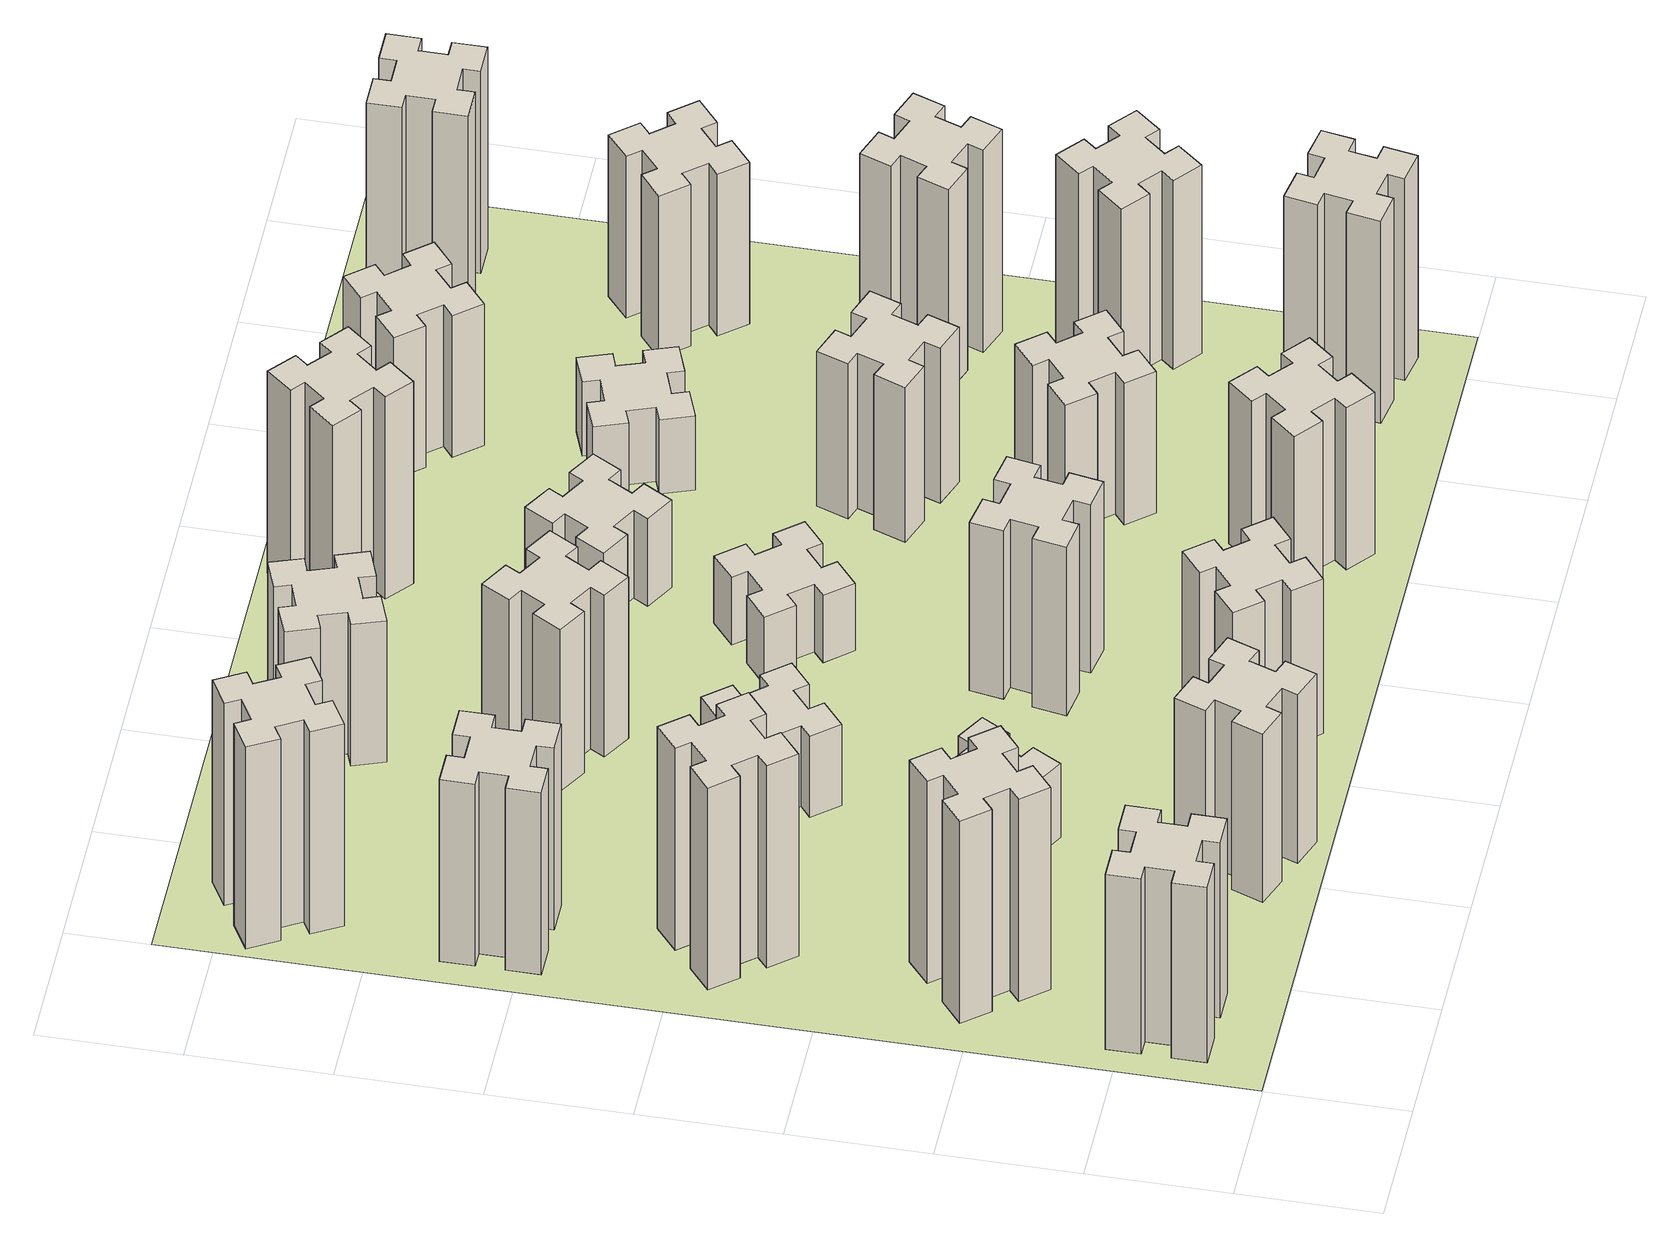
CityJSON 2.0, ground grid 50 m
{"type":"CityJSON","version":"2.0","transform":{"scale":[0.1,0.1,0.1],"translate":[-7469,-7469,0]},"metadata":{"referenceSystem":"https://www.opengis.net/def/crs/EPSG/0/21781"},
"CityObjects":{
"building1":{"type":"Building","attributes":{"class":"1000","function":"1000","usage":"1000","yearOfConstruction":2016,"roofType":"1000","measuredHeight":78,"storeysAboveGround":30,"storeysBelowGround":0},"geometry":[{"type":"Solid","lod":"1","boundaries":[[[[0,1,2,3,4,5,6,7,8,9,10,11,12,13,14,15,16,17,18,19]],[[17,16,20,21]],[[16,15,22,20]],[[15,14,23,22]],[[14,13,24,23]],[[13,12,25,24]],[[12,11,26,25]],[[11,10,27,26]],[[10,9,28,27]],[[9,8,29,28]],[[8,7,30,29]],[[7,6,31,30]],[[6,5,32,31]],[[5,4,33,32]],[[4,3,34,33]],[[3,2,35,34]],[[2,1,36,35]],[[1,0,37,36]],[[0,19,38,37]],[[19,18,39,38]],[[18,17,21,39]],[[24,25,26,27,28,29,30,31,32,33,34,35,36,37,38,39,21,20,22,23]]]]}]},
"building2":{"type":"Building","attributes":{"class":"1000","function":"1000","usage":"1000","yearOfConstruction":2016,"roofType":"1000","measuredHeight":90,"storeysAboveGround":30,"storeysBelowGround":0},"geometry":[{"type":"Solid","lod":"1","boundaries":[[[[40,41,42,43,44,45,46,47,48,49,50,51,52,53,54,55,56,57,58,59]],[[57,56,60,61]],[[56,55,62,60]],[[55,54,63,62]],[[54,53,64,63]],[[53,52,65,64]],[[52,51,66,65]],[[51,50,67,66]],[[50,49,68,67]],[[49,48,69,68]],[[48,47,70,69]],[[47,46,71,70]],[[46,45,72,71]],[[45,44,73,72]],[[44,43,74,73]],[[43,42,75,74]],[[42,41,76,75]],[[41,40,77,76]],[[40,59,78,77]],[[59,58,79,78]],[[58,57,61,79]],[[64,65,66,67,68,69,70,71,72,73,74,75,76,77,78,79,61,60,62,63]]]]}]},
"building3":{"type":"Building","attributes":{"class":"1000","function":"1000","usage":"1000","yearOfConstruction":2016,"roofType":"1000","measuredHeight":90,"storeysAboveGround":30,"storeysBelowGround":0},"geometry":[{"type":"Solid","lod":"1","boundaries":[[[[80,81,82,83,84,85,86,87,88,89,90,91,92,93,94,95,96,97,98,99]],[[97,96,100,101]],[[96,95,102,100]],[[95,94,103,102]],[[94,93,104,103]],[[93,92,105,104]],[[92,91,106,105]],[[91,90,107,106]],[[90,89,108,107]],[[89,88,109,108]],[[88,87,110,109]],[[87,86,111,110]],[[86,85,112,111]],[[85,84,113,112]],[[84,83,114,113]],[[83,82,115,114]],[[82,81,116,115]],[[81,80,117,116]],[[80,99,118,117]],[[99,98,119,118]],[[98,97,101,119]],[[104,105,106,107,108,109,110,111,112,113,114,115,116,117,118,119,101,100,102,103]]]]}]},
"building4":{"type":"Building","attributes":{"class":"1000","function":"1000","usage":"1000","yearOfConstruction":2016,"roofType":"1000","measuredHeight":81,"storeysAboveGround":30,"storeysBelowGround":0},"geometry":[{"type":"Solid","lod":"1","boundaries":[[[[120,121,122,123,124,125,126,127,128,129,130,131,132,133,134,135,136,137,138,139]],[[137,136,140,141]],[[136,135,142,140]],[[135,134,143,142]],[[134,133,144,143]],[[133,132,145,144]],[[132,131,146,145]],[[131,130,147,146]],[[130,129,148,147]],[[129,128,149,148]],[[128,127,150,149]],[[127,126,151,150]],[[126,125,152,151]],[[125,124,153,152]],[[124,123,154,153]],[[123,122,155,154]],[[122,121,156,155]],[[121,120,157,156]],[[120,139,158,157]],[[139,138,159,158]],[[138,137,141,159]],[[144,145,146,147,148,149,150,151,152,153,154,155,156,157,158,159,141,140,142,143]]]]}]},
"building5":{"type":"Building","attributes":{"class":"1000","function":"1000","usage":"1000","yearOfConstruction":2016,"roofType":"1000","measuredHeight":75,"storeysAboveGround":30,"storeysBelowGround":0},"geometry":[{"type":"Solid","lod":"1","boundaries":[[[[160,161,162,163,164,165,166,167,168,169,170,171,172,173,174,175,176,177,178,179]],[[177,176,180,181]],[[176,175,182,180]],[[175,174,183,182]],[[174,173,184,183]],[[173,172,185,184]],[[172,171,186,185]],[[171,170,187,186]],[[170,169,188,187]],[[169,168,189,188]],[[168,167,190,189]],[[167,166,191,190]],[[166,165,192,191]],[[165,164,193,192]],[[164,163,194,193]],[[163,162,195,194]],[[162,161,196,195]],[[161,160,197,196]],[[160,179,198,197]],[[179,178,199,198]],[[178,177,181,199]],[[184,185,186,187,188,189,190,191,192,193,194,195,196,197,198,199,181,180,182,183]]]]}]},
"building6":{"type":"Building","attributes":{"class":"1000","function":"1000","usage":"1000","yearOfConstruction":2016,"roofType":"1000","measuredHeight":90,"storeysAboveGround":30,"storeysBelowGround":0},"geometry":[{"type":"Solid","lod":"1","boundaries":[[[[200,201,202,203,204,205,206,207,208,209,210,211,212,213,214,215,216,217,218,219]],[[217,216,220,221]],[[216,215,222,220]],[[215,214,223,222]],[[214,213,224,223]],[[213,212,225,224]],[[212,211,226,225]],[[211,210,227,226]],[[210,209,228,227]],[[209,208,229,228]],[[208,207,230,229]],[[207,206,231,230]],[[206,205,232,231]],[[205,204,233,232]],[[204,203,234,233]],[[203,202,235,234]],[[202,201,236,235]],[[201,200,237,236]],[[200,219,238,237]],[[219,218,239,238]],[[218,217,221,239]],[[224,225,226,227,228,229,230,231,232,233,234,235,236,237,238,239,221,220,222,223]]]]}]},
"building7":{"type":"Building","attributes":{"class":"1000","function":"1000","usage":"1000","yearOfConstruction":2016,"roofType":"1000","measuredHeight":33,"storeysAboveGround":30,"storeysBelowGround":0},"geometry":[{"type":"Solid","lod":"1","boundaries":[[[[240,241,242,243,244,245,246,247,248,249,250,251,252,253,254,255,256,257,258,259]],[[257,256,260,261]],[[256,255,262,260]],[[255,254,263,262]],[[254,253,264,263]],[[253,252,265,264]],[[252,251,266,265]],[[251,250,267,266]],[[250,249,268,267]],[[249,248,269,268]],[[248,247,270,269]],[[247,246,271,270]],[[246,245,272,271]],[[245,244,273,272]],[[244,243,274,273]],[[243,242,275,274]],[[242,241,276,275]],[[241,240,277,276]],[[240,259,278,277]],[[259,258,279,278]],[[258,257,261,279]],[[264,265,266,267,268,269,270,271,272,273,274,275,276,277,278,279,261,260,262,263]]]]}]},
"building8":{"type":"Building","attributes":{"class":"1000","function":"1000","usage":"1000","yearOfConstruction":2016,"roofType":"1000","measuredHeight":36,"storeysAboveGround":30,"storeysBelowGround":0},"geometry":[{"type":"Solid","lod":"1","boundaries":[[[[280,281,282,283,284,285,286,287,288,289,290,291,292,293,294,295,296,297,298,299]],[[297,296,300,301]],[[296,295,302,300]],[[295,294,303,302]],[[294,293,304,303]],[[293,292,305,304]],[[292,291,306,305]],[[291,290,307,306]],[[290,289,308,307]],[[289,288,309,308]],[[288,287,310,309]],[[287,286,311,310]],[[286,285,312,311]],[[285,284,313,312]],[[284,283,314,313]],[[283,282,315,314]],[[282,281,316,315]],[[281,280,317,316]],[[280,299,318,317]],[[299,298,319,318]],[[298,297,301,319]],[[304,305,306,307,308,309,310,311,312,313,314,315,316,317,318,319,301,300,302,303]]]]}]},
"building9":{"type":"Building","attributes":{"class":"1000","function":"1000","usage":"1000","yearOfConstruction":2016,"roofType":"1000","measuredHeight":69,"storeysAboveGround":30,"storeysBelowGround":0},"geometry":[{"type":"Solid","lod":"1","boundaries":[[[[320,321,322,323,324,325,326,327,328,329,330,331,332,333,334,335,336,337,338,339]],[[337,336,340,341]],[[336,335,342,340]],[[335,334,343,342]],[[334,333,344,343]],[[333,332,345,344]],[[332,331,346,345]],[[331,330,347,346]],[[330,329,348,347]],[[329,328,349,348]],[[328,327,350,349]],[[327,326,351,350]],[[326,325,352,351]],[[325,324,353,352]],[[324,323,354,353]],[[323,322,355,354]],[[322,321,356,355]],[[321,320,357,356]],[[320,339,358,357]],[[339,338,359,358]],[[338,337,341,359]],[[344,345,346,347,348,349,350,351,352,353,354,355,356,357,358,359,341,340,342,343]]]]}]},
"building10":{"type":"Building","attributes":{"class":"1000","function":"1000","usage":"1000","yearOfConstruction":2016,"roofType":"1000","measuredHeight":72,"storeysAboveGround":30,"storeysBelowGround":0},"geometry":[{"type":"Solid","lod":"1","boundaries":[[[[360,361,362,363,364,365,366,367,368,369,370,371,372,373,374,375,376,377,378,379]],[[377,376,380,381]],[[376,375,382,380]],[[375,374,383,382]],[[374,373,384,383]],[[373,372,385,384]],[[372,371,386,385]],[[371,370,387,386]],[[370,369,388,387]],[[369,368,389,388]],[[368,367,390,389]],[[367,366,391,390]],[[366,365,392,391]],[[365,364,393,392]],[[364,363,394,393]],[[363,362,395,394]],[[362,361,396,395]],[[361,360,397,396]],[[360,379,398,397]],[[379,378,399,398]],[[378,377,381,399]],[[384,385,386,387,388,389,390,391,392,393,394,395,396,397,398,399,381,380,382,383]]]]}]},
"building11":{"type":"Building","attributes":{"class":"1000","function":"1000","usage":"1000","yearOfConstruction":2016,"roofType":"1000","measuredHeight":63,"storeysAboveGround":30,"storeysBelowGround":0},"geometry":[{"type":"Solid","lod":"1","boundaries":[[[[400,401,402,403,404,405,406,407,408,409,410,411,412,413,414,415,416,417,418,419]],[[417,416,420,421]],[[416,415,422,420]],[[415,414,423,422]],[[414,413,424,423]],[[413,412,425,424]],[[412,411,426,425]],[[411,410,427,426]],[[410,409,428,427]],[[409,408,429,428]],[[408,407,430,429]],[[407,406,431,430]],[[406,405,432,431]],[[405,404,433,432]],[[404,403,434,433]],[[403,402,435,434]],[[402,401,436,435]],[[401,400,437,436]],[[400,419,438,437]],[[419,418,439,438]],[[418,417,421,439]],[[424,425,426,427,428,429,430,431,432,433,434,435,436,437,438,439,421,420,422,423]]]]}]},
"building12":{"type":"Building","attributes":{"class":"1000","function":"1000","usage":"1000","yearOfConstruction":2016,"roofType":"1000","measuredHeight":75,"storeysAboveGround":30,"storeysBelowGround":0},"geometry":[{"type":"Solid","lod":"1","boundaries":[[[[440,441,442,443,444,445,446,447,448,449,450,451,452,453,454,455,456,457,458,459]],[[457,456,460,461]],[[456,455,462,460]],[[455,454,463,462]],[[454,453,464,463]],[[453,452,465,464]],[[452,451,466,465]],[[451,450,467,466]],[[450,449,468,467]],[[449,448,469,468]],[[448,447,470,469]],[[447,446,471,470]],[[446,445,472,471]],[[445,444,473,472]],[[444,443,474,473]],[[443,442,475,474]],[[442,441,476,475]],[[441,440,477,476]],[[440,459,478,477]],[[459,458,479,478]],[[458,457,461,479]],[[464,465,466,467,468,469,470,471,472,473,474,475,476,477,478,479,461,460,462,463]]]]}]},
"building13":{"type":"Building","attributes":{"class":"1000","function":"1000","usage":"1000","yearOfConstruction":2016,"roofType":"1000","measuredHeight":30,"storeysAboveGround":30,"storeysBelowGround":0},"geometry":[{"type":"Solid","lod":"1","boundaries":[[[[480,481,482,483,484,485,486,487,488,489,490,491,492,493,494,495,496,497,498,499]],[[497,496,500,501]],[[496,495,502,500]],[[495,494,503,502]],[[494,493,504,503]],[[493,492,505,504]],[[492,491,506,505]],[[491,490,507,506]],[[490,489,508,507]],[[489,488,509,508]],[[488,487,510,509]],[[487,486,511,510]],[[486,485,512,511]],[[485,484,513,512]],[[484,483,514,513]],[[483,482,515,514]],[[482,481,516,515]],[[481,480,517,516]],[[480,499,518,517]],[[499,498,519,518]],[[498,497,501,519]],[[504,505,506,507,508,509,510,511,512,513,514,515,516,517,518,519,501,500,502,503]]]]}]},
"building14":{"type":"Building","attributes":{"class":"1000","function":"1000","usage":"1000","yearOfConstruction":2016,"roofType":"1000","measuredHeight":72,"storeysAboveGround":30,"storeysBelowGround":0},"geometry":[{"type":"Solid","lod":"1","boundaries":[[[[520,521,522,523,524,525,526,527,528,529,530,531,532,533,534,535,536,537,538,539]],[[537,536,540,541]],[[536,535,542,540]],[[535,534,543,542]],[[534,533,544,543]],[[533,532,545,544]],[[532,531,546,545]],[[531,530,547,546]],[[530,529,548,547]],[[529,528,549,548]],[[528,527,550,549]],[[527,526,551,550]],[[526,525,552,551]],[[525,524,553,552]],[[524,523,554,553]],[[523,522,555,554]],[[522,521,556,555]],[[521,520,557,556]],[[520,539,558,557]],[[539,538,559,558]],[[538,537,541,559]],[[544,545,546,547,548,549,550,551,552,553,554,555,556,557,558,559,541,540,542,543]]]]}]},
"building15":{"type":"Building","attributes":{"class":"1000","function":"1000","usage":"1000","yearOfConstruction":2016,"roofType":"1000","measuredHeight":39,"storeysAboveGround":30,"storeysBelowGround":0},"geometry":[{"type":"Solid","lod":"1","boundaries":[[[[560,561,562,563,564,565,566,567,568,569,570,571,572,573,574,575,576,577,578,579]],[[577,576,580,581]],[[576,575,582,580]],[[575,574,583,582]],[[574,573,584,583]],[[573,572,585,584]],[[572,571,586,585]],[[571,570,587,586]],[[570,569,588,587]],[[569,568,589,588]],[[568,567,590,589]],[[567,566,591,590]],[[566,565,592,591]],[[565,564,593,592]],[[564,563,594,593]],[[563,562,595,594]],[[562,561,596,595]],[[561,560,597,596]],[[560,579,598,597]],[[579,578,599,598]],[[578,577,581,599]],[[584,585,586,587,588,589,590,591,592,593,594,595,596,597,598,599,581,580,582,583]]]]}]},
"building16":{"type":"Building","attributes":{"class":"1000","function":"1000","usage":"1000","yearOfConstruction":2016,"roofType":"1000","measuredHeight":90,"storeysAboveGround":30,"storeysBelowGround":0},"geometry":[{"type":"Solid","lod":"1","boundaries":[[[[600,601,602,603,604,605,606,607,608,609,610,611,612,613,614,615,616,617,618,619]],[[617,616,620,621]],[[616,615,622,620]],[[615,614,623,622]],[[614,613,624,623]],[[613,612,625,624]],[[612,611,626,625]],[[611,610,627,626]],[[610,609,628,627]],[[609,608,629,628]],[[608,607,630,629]],[[607,606,631,630]],[[606,605,632,631]],[[605,604,633,632]],[[604,603,634,633]],[[603,602,635,634]],[[602,601,636,635]],[[601,600,637,636]],[[600,619,638,637]],[[619,618,639,638]],[[618,617,621,639]],[[624,625,626,627,628,629,630,631,632,633,634,635,636,637,638,639,621,620,622,623]]]]}]},
"building17":{"type":"Building","attributes":{"class":"1000","function":"1000","usage":"1000","yearOfConstruction":2016,"roofType":"1000","measuredHeight":63,"storeysAboveGround":30,"storeysBelowGround":0},"geometry":[{"type":"Solid","lod":"1","boundaries":[[[[640,641,642,643,644,645,646,647,648,649,650,651,652,653,654,655,656,657,658,659]],[[657,656,660,661]],[[656,655,662,660]],[[655,654,663,662]],[[654,653,664,663]],[[653,652,665,664]],[[652,651,666,665]],[[651,650,667,666]],[[650,649,668,667]],[[649,648,669,668]],[[648,647,670,669]],[[647,646,671,670]],[[646,645,672,671]],[[645,644,673,672]],[[644,643,674,673]],[[643,642,675,674]],[[642,641,676,675]],[[641,640,677,676]],[[640,659,678,677]],[[659,658,679,678]],[[658,657,661,679]],[[664,665,666,667,668,669,670,671,672,673,674,675,676,677,678,679,661,660,662,663]]]]}]},
"building18":{"type":"Building","attributes":{"class":"1000","function":"1000","usage":"1000","yearOfConstruction":2016,"roofType":"1000","measuredHeight":69,"storeysAboveGround":30,"storeysBelowGround":0},"geometry":[{"type":"Solid","lod":"1","boundaries":[[[[680,681,682,683,684,685,686,687,688,689,690,691,692,693,694,695,696,697,698,699]],[[697,696,700,701]],[[696,695,702,700]],[[695,694,703,702]],[[694,693,704,703]],[[693,692,705,704]],[[692,691,706,705]],[[691,690,707,706]],[[690,689,708,707]],[[689,688,709,708]],[[688,687,710,709]],[[687,686,711,710]],[[686,685,712,711]],[[685,684,713,712]],[[684,683,714,713]],[[683,682,715,714]],[[682,681,716,715]],[[681,680,717,716]],[[680,699,718,717]],[[699,698,719,718]],[[698,697,701,719]],[[704,705,706,707,708,709,710,711,712,713,714,715,716,717,718,719,701,700,702,703]]]]}]},
"building19":{"type":"Building","attributes":{"class":"1000","function":"1000","usage":"1000","yearOfConstruction":2016,"roofType":"1000","measuredHeight":33,"storeysAboveGround":30,"storeysBelowGround":0},"geometry":[{"type":"Solid","lod":"1","boundaries":[[[[720,721,722,723,724,725,726,727,728,729,730,731,732,733,734,735,736,737,738,739]],[[737,736,740,741]],[[736,735,742,740]],[[735,734,743,742]],[[734,733,744,743]],[[733,732,745,744]],[[732,731,746,745]],[[731,730,747,746]],[[730,729,748,747]],[[729,728,749,748]],[[728,727,750,749]],[[727,726,751,750]],[[726,725,752,751]],[[725,724,753,752]],[[724,723,754,753]],[[723,722,755,754]],[[722,721,756,755]],[[721,720,757,756]],[[720,739,758,757]],[[739,738,759,758]],[[738,737,741,759]],[[744,745,746,747,748,749,750,751,752,753,754,755,756,757,758,759,741,740,742,743]]]]}]},
"building20":{"type":"Building","attributes":{"class":"1000","function":"1000","usage":"1000","yearOfConstruction":2016,"roofType":"1000","measuredHeight":90,"storeysAboveGround":30,"storeysBelowGround":0},"geometry":[{"type":"Solid","lod":"1","boundaries":[[[[760,761,762,763,764,765,766,767,768,769,770,771,772,773,774,775,776,777,778,779]],[[777,776,780,781]],[[776,775,782,780]],[[775,774,783,782]],[[774,773,784,783]],[[773,772,785,784]],[[772,771,786,785]],[[771,770,787,786]],[[770,769,788,787]],[[769,768,789,788]],[[768,767,790,789]],[[767,766,791,790]],[[766,765,792,791]],[[765,764,793,792]],[[764,763,794,793]],[[763,762,795,794]],[[762,761,796,795]],[[761,760,797,796]],[[760,779,798,797]],[[779,778,799,798]],[[778,777,781,799]],[[784,785,786,787,788,789,790,791,792,793,794,795,796,797,798,799,781,780,782,783]]]]}]},
"building21":{"type":"Building","attributes":{"class":"1000","function":"1000","usage":"1000","yearOfConstruction":2016,"roofType":"1000","measuredHeight":63,"storeysAboveGround":30,"storeysBelowGround":0},"geometry":[{"type":"Solid","lod":"1","boundaries":[[[[800,801,802,803,804,805,806,807,808,809,810,811,812,813,814,815,816,817,818,819]],[[817,816,820,821]],[[816,815,822,820]],[[815,814,823,822]],[[814,813,824,823]],[[813,812,825,824]],[[812,811,826,825]],[[811,810,827,826]],[[810,809,828,827]],[[809,808,829,828]],[[808,807,830,829]],[[807,806,831,830]],[[806,805,832,831]],[[805,804,833,832]],[[804,803,834,833]],[[803,802,835,834]],[[802,801,836,835]],[[801,800,837,836]],[[800,819,838,837]],[[819,818,839,838]],[[818,817,821,839]],[[824,825,826,827,828,829,830,831,832,833,834,835,836,837,838,839,821,820,822,823]]]]}]},
"building22":{"type":"Building","attributes":{"class":"1000","function":"1000","usage":"1000","yearOfConstruction":2016,"roofType":"1000","measuredHeight":84,"storeysAboveGround":30,"storeysBelowGround":0},"geometry":[{"type":"Solid","lod":"1","boundaries":[[[[840,841,842,843,844,845,846,847,848,849,850,851,852,853,854,855,856,857,858,859]],[[857,856,860,861]],[[856,855,862,860]],[[855,854,863,862]],[[854,853,864,863]],[[853,852,865,864]],[[852,851,866,865]],[[851,850,867,866]],[[850,849,868,867]],[[849,848,869,868]],[[848,847,870,869]],[[847,846,871,870]],[[846,845,872,871]],[[845,844,873,872]],[[844,843,874,873]],[[843,842,875,874]],[[842,841,876,875]],[[841,840,877,876]],[[840,859,878,877]],[[859,858,879,878]],[[858,857,861,879]],[[864,865,866,867,868,869,870,871,872,873,874,875,876,877,878,879,861,860,862,863]]]]}]},
"building23":{"type":"Building","attributes":{"class":"1000","function":"1000","usage":"1000","yearOfConstruction":2016,"roofType":"1000","measuredHeight":90,"storeysAboveGround":30,"storeysBelowGround":0},"geometry":[{"type":"Solid","lod":"1","boundaries":[[[[880,881,882,883,884,885,886,887,888,889,890,891,892,893,894,895,896,897,898,899]],[[897,896,900,901]],[[896,895,902,900]],[[895,894,903,902]],[[894,893,904,903]],[[893,892,905,904]],[[892,891,906,905]],[[891,890,907,906]],[[890,889,908,907]],[[889,888,909,908]],[[888,887,910,909]],[[887,886,911,910]],[[886,885,912,911]],[[885,884,913,912]],[[884,883,914,913]],[[883,882,915,914]],[[882,881,916,915]],[[881,880,917,916]],[[880,899,918,917]],[[899,898,919,918]],[[898,897,901,919]],[[904,905,906,907,908,909,910,911,912,913,914,915,916,917,918,919,901,900,902,903]]]]}]},
"building24":{"type":"Building","attributes":{"class":"1000","function":"1000","usage":"1000","yearOfConstruction":2016,"roofType":"1000","measuredHeight":72,"storeysAboveGround":30,"storeysBelowGround":0},"geometry":[{"type":"Solid","lod":"1","boundaries":[[[[920,921,922,923,924,925,926,927,928,929,930,931,932,933,934,935,936,937,938,939]],[[937,936,940,941]],[[936,935,942,940]],[[935,934,943,942]],[[934,933,944,943]],[[933,932,945,944]],[[932,931,946,945]],[[931,930,947,946]],[[930,929,948,947]],[[929,928,949,948]],[[928,927,950,949]],[[927,926,951,950]],[[926,925,952,951]],[[925,924,953,952]],[[924,923,954,953]],[[923,922,955,954]],[[922,921,956,955]],[[921,920,957,956]],[[920,939,958,957]],[[939,938,959,958]],[[938,937,941,959]],[[944,945,946,947,948,949,950,951,952,953,954,955,956,957,958,959,941,940,942,943]]]]}]},
"building25":{"type":"Building","attributes":{"class":"1000","function":"1000","usage":"1000","yearOfConstruction":2016,"roofType":"1000","measuredHeight":90,"storeysAboveGround":30,"storeysBelowGround":0},"geometry":[{"type":"Solid","lod":"1","boundaries":[[[[960,961,962,963,964,965,966,967,968,969,970,971,972,973,974,975,976,977,978,979]],[[977,976,980,981]],[[976,975,982,980]],[[975,974,983,982]],[[974,973,984,983]],[[973,972,985,984]],[[972,971,986,985]],[[971,970,987,986]],[[970,969,988,987]],[[969,968,989,988]],[[968,967,990,989]],[[967,966,991,990]],[[966,965,992,991]],[[965,964,993,992]],[[964,963,994,993]],[[963,962,995,994]],[[962,961,996,995]],[[961,960,997,996]],[[960,979,998,997]],[[979,978,999,998]],[[978,977,981,999]],[[984,985,986,987,988,989,990,991,992,993,994,995,996,997,998,999,981,980,982,983]]]]}]},
"landuse1":{"type":"LandUse","attributes":{"name":"plot1","function":"1010"},"geometry":[{"type":"MultiSurface","lod":"1","boundaries":[[[1000,1001,1002,1003]]]}]}
},
"vertices":[
[165,425,0],[165,325,0],[105,325,0],[105,205,0],[225,205,0],[225,265,0],[325,265,0],[325,205,0],[445,205,0],[445,325,0],[385,325,0],[385,425,0],[445,425,0],[445,545,0],[325,545,0],[325,485,0],[225,485,0],[225,545,0],[105,545,0],[105,425,0],[225,485,780],[225,545,780],[325,485,780],[325,545,780],[445,545,780],[445,425,780],[385,425,780],[385,325,780],[445,325,780],[445,205,780],[325,205,780],[325,265,780],[225,265,780],[225,205,780],[105,205,780],[105,325,780],[165,325,780],[165,425,780],[105,425,780],[105,545,780],
[492,1048,0],[427,1124,0],[473,1163,0],[396,1255,0],[304,1178,0],[343,1132,0],[266,1067,0],[228,1113,0],[136,1036,0],[213,944,0],[259,983,0],[323,906,0],[277,868,0],[354,776,0],[446,853,0],[408,899,0],[484,963,0],[523,917,0],[615,994,0],[538,1086,0],[484,963,900],[523,917,900],[408,899,900],[446,853,900],[354,776,900],[277,868,900],[323,906,900],[259,983,900],[213,944,900],[136,1036,900],[228,1113,900],[266,1067,900],[343,1132,900],[304,1178,900],[396,1255,900],[473,1163,900],[427,1124,900],[492,1048,900],[538,1086,900],[615,994,900],
[492,1888,0],[427,1964,0],[473,2003,0],[396,2095,0],[304,2018,0],[343,1972,0],[266,1907,0],[228,1953,0],[136,1876,0],[213,1784,0],[259,1823,0],[323,1746,0],[277,1708,0],[354,1616,0],[446,1693,0],[408,1739,0],[484,1803,0],[523,1757,0],[615,1834,0],[538,1926,0],[484,1803,900],[523,1757,900],[408,1739,900],[446,1693,900],[354,1616,900],[277,1708,900],[323,1746,900],[259,1823,900],[213,1784,900],[136,1876,900],[228,1953,900],[266,1907,900],[343,1972,900],[304,2018,900],[396,2095,900],[473,2003,900],[427,1964,900],[492,1888,900],[538,1926,900],[615,1834,900],
[385,2545,0],[385,2645,0],[445,2645,0],[445,2765,0],[325,2765,0],[325,2705,0],[225,2705,0],[225,2765,0],[105,2765,0],[105,2645,0],[165,2645,0],[165,2545,0],[105,2545,0],[105,2425,0],[225,2425,0],[225,2485,0],[325,2485,0],[325,2425,0],[445,2425,0],[445,2545,0],[325,2485,810],[325,2425,810],[225,2485,810],[225,2425,810],[105,2425,810],[105,2545,810],[165,2545,810],[165,2645,810],[105,2645,810],[105,2765,810],[225,2765,810],[225,2705,810],[325,2705,810],[325,2765,810],[445,2765,810],[445,2645,810],[385,2645,810],[385,2545,810],[445,2545,810],[445,2425,810],
[1029,360,0],[995,266,0],[939,287,0],[897,174,0],[1010,133,0],[1031,189,0],[1125,155,0],[1104,99,0],[1217,57,0],[1258,170,0],[1202,191,0],[1236,285,0],[1292,264,0],[1333,377,0],[1220,418,0],[1200,362,0],[1106,396,0],[1127,452,0],[1014,493,0],[973,380,0],[1106,396,750],[1127,452,750],[1200,362,750],[1220,418,750],[1333,377,750],[1292,264,750],[1236,285,750],[1202,191,750],[1258,170,750],[1217,57,750],[1104,99,750],[1125,155,750],[1031,189,750],[1010,133,750],[897,174,750],[939,287,750],[995,266,750],[1029,360,750],[973,380,750],[1014,493,750],
[155,3324,0],[205,3237,0],[153,3207,0],[213,3103,0],[317,3163,0],[287,3215,0],[374,3265,0],[404,3213,0],[508,3273,0],[448,3377,0],[396,3347,0],[346,3434,0],[398,3464,0],[338,3568,0],[234,3508,0],[264,3456,0],[177,3406,0],[147,3458,0],[43,3398,0],[103,3294,0],[177,3406,900],[147,3458,900],[264,3456,900],[234,3508,900],[338,3568,900],[398,3464,900],[346,3434,900],[396,3347,900],[448,3377,900],[508,3273,900],[404,3213,900],[374,3265,900],[287,3215,900],[317,3163,900],[213,3103,900],[153,3207,900],[205,3237,900],[155,3324,900],[103,3294,900],[43,3398,900],
[1086,1017,0],[1136,1104,0],[1188,1074,0],[1248,1178,0],[1144,1238,0],[1114,1186,0],[1027,1236,0],[1057,1288,0],[953,1348,0],[893,1244,0],[945,1214,0],[895,1127,0],[843,1157,0],[783,1053,0],[887,993,0],[917,1045,0],[1004,995,0],[974,943,0],[1078,883,0],[1138,987,0],[1004,995,330],[974,943,330],[917,1045,330],[887,993,330],[783,1053,330],[843,1157,330],[895,1127,330],[945,1214,330],[893,1244,330],[953,1348,330],[1057,1288,330],[1027,1236,330],[1114,1186,330],[1144,1238,330],[1248,1178,330],[1188,1074,330],[1136,1104,330],[1086,1017,330],[1138,987,330],[1078,883,330],
[1083,1972,0],[1006,1907,0],[968,1953,0],[876,1876,0],[953,1784,0],[999,1823,0],[1063,1746,0],[1017,1708,0],[1094,1616,0],[1186,1693,0],[1148,1739,0],[1224,1803,0],[1263,1757,0],[1355,1834,0],[1278,1926,0],[1232,1888,0],[1167,1964,0],[1213,2003,0],[1136,2095,0],[1044,2018,0],[1167,1964,360],[1213,2003,360],[1232,1888,360],[1278,1926,360],[1355,1834,360],[1263,1757,360],[1224,1803,360],[1148,1739,360],[1186,1693,360],[1094,1616,360],[1017,1708,360],[1063,1746,360],[999,1823,360],[953,1784,360],[876,1876,360],[968,1953,360],[1006,1907,360],[1083,1972,360],[1044,2018,360],[1136,2095,360],
[1639,343,0],[1703,266,0],[1657,228,0],[1734,136,0],[1826,213,0],[1788,259,0],[1864,323,0],[1903,277,0],[1995,354,0],[1918,446,0],[1872,408,0],[1807,484,0],[1853,523,0],[1776,615,0],[1684,538,0],[1723,492,0],[1646,427,0],[1608,473,0],[1516,396,0],[1593,304,0],[1646,427,690],[1608,473,690],[1723,492,690],[1684,538,690],[1776,615,690],[1853,523,690],[1807,484,690],[1872,408,690],[1918,446,690],[1995,354,690],[1903,277,690],[1864,323,690],[1788,259,690],[1826,213,690],[1734,136,690],[1657,228,690],[1703,266,690],[1639,343,690],[1593,304,690],[1516,396,690],
[1314,2666,0],[1227,2716,0],[1257,2768,0],[1153,2828,0],[1093,2724,0],[1145,2694,0],[1095,2607,0],[1043,2637,0],[983,2533,0],[1087,2473,0],[1117,2525,0],[1204,2475,0],[1174,2423,0],[1278,2363,0],[1338,2467,0],[1286,2497,0],[1336,2584,0],[1388,2554,0],[1448,2658,0],[1344,2718,0],[1336,2584,720],[1388,2554,720],[1286,2497,720],[1338,2467,720],[1278,2363,720],[1174,2423,720],[1204,2475,720],[1117,2525,720],[1087,2473,720],[983,2533,720],[1043,2637,720],[1095,2607,720],[1145,2694,720],[1093,2724,720],[1153,2828,720],[1257,2768,720],[1227,2716,720],[1314,2666,720],[1344,2718,720],[1448,2658,720],
[1125,3456,0],[1031,3422,0],[1010,3478,0],[897,3437,0],[939,3324,0],[995,3345,0],[1029,3251,0],[973,3230,0],[1014,3117,0],[1127,3159,0],[1106,3215,0],[1200,3249,0],[1220,3193,0],[1333,3234,0],[1292,3347,0],[1236,3326,0],[1202,3420,0],[1258,3440,0],[1217,3553,0],[1104,3512,0],[1202,3420,630],[1258,3440,630],[1236,3326,630],[1292,3347,630],[1333,3234,630],[1220,3193,630],[1200,3249,630],[1106,3215,630],[1127,3159,630],[1014,3117,630],[973,3230,630],[1029,3251,630],[995,3345,630],[939,3324,630],[897,3437,630],[1010,3478,630],[1031,3422,630],[1125,3456,630],[1104,3512,630],[1217,3553,630],
[1955,1047,0],[1972,1145,0],[2031,1135,0],[2052,1253,0],[1934,1274,0],[1924,1215,0],[1825,1232,0],[1836,1291,0],[1717,1312,0],[1697,1194,0],[1756,1184,0],[1738,1085,0],[1679,1096,0],[1658,977,0],[1777,957,0],[1787,1016,0],[1885,998,0],[1875,939,0],[1993,918,0],[2014,1037,0],[1885,998,750],[1875,939,750],[1787,1016,750],[1777,957,750],[1658,977,750],[1679,1096,750],[1738,1085,750],[1756,1184,750],[1697,1194,750],[1717,1312,750],[1836,1291,750],[1825,1232,750],[1924,1215,750],[1934,1274,750],[2052,1253,750],[2031,1135,750],[1972,1145,750],[1955,1047,750],[2014,1037,750],[1993,918,750],
[1972,1988,0],[1907,2064,0],[1953,2103,0],[1876,2195,0],[1784,2118,0],[1823,2072,0],[1746,2007,0],[1708,2053,0],[1616,1976,0],[1693,1884,0],[1739,1923,0],[1803,1846,0],[1757,1808,0],[1834,1716,0],[1926,1793,0],[1888,1839,0],[1964,1903,0],[2003,1857,0],[2095,1934,0],[2018,2026,0],[1964,1903,300],[2003,1857,300],[1888,1839,300],[1926,1793,300],[1834,1716,300],[1757,1808,300],[1803,1846,300],[1739,1923,300],[1693,1884,300],[1616,1976,300],[1708,2053,300],[1746,2007,300],[1823,2072,300],[1784,2118,300],[1876,2195,300],[1953,2103,300],[1907,2064,300],[1972,1988,300],[2018,2026,300],[2095,1934,300],
[2486,323,0],[2563,259,0],[2524,213,0],[2616,136,0],[2693,228,0],[2647,266,0],[2712,343,0],[2758,304,0],[2835,396,0],[2743,473,0],[2704,427,0],[2628,492,0],[2666,538,0],[2574,615,0],[2497,523,0],[2543,484,0],[2479,408,0],[2433,446,0],[2356,354,0],[2448,277,0],[2479,408,720],[2433,446,720],[2543,484,720],[2497,523,720],[2574,615,720],[2666,538,720],[2628,492,720],[2704,427,720],[2743,473,720],[2835,396,720],[2758,304,720],[2712,343,720],[2647,266,720],[2693,228,720],[2616,136,720],[2524,213,720],[2563,259,720],[2486,323,720],[2448,277,720],[2356,354,720],
[2026,2497,0],[2076,2584,0],[2128,2554,0],[2188,2658,0],[2084,2718,0],[2054,2666,0],[1967,2716,0],[1997,2768,0],[1893,2828,0],[1833,2724,0],[1885,2694,0],[1835,2607,0],[1783,2637,0],[1723,2533,0],[1827,2473,0],[1857,2525,0],[1944,2475,0],[1914,2423,0],[2018,2363,0],[2078,2467,0],[1944,2475,390],[1914,2423,390],[1857,2525,390],[1827,2473,390],[1723,2533,390],[1783,2637,390],[1835,2607,390],[1885,2694,390],[1833,2724,390],[1893,2828,390],[1997,2768,390],[1967,2716,390],[2054,2666,390],[2084,2718,390],[2188,2658,390],[2128,2554,390],[2076,2584,390],[2026,2497,390],[2078,2467,390],[2018,2363,390],
[1746,3383,0],[1823,3319,0],[1784,3273,0],[1876,3196,0],[1953,3288,0],[1907,3326,0],[1972,3403,0],[2018,3364,0],[2095,3456,0],[2003,3533,0],[1964,3487,0],[1888,3552,0],[1926,3598,0],[1834,3675,0],[1757,3583,0],[1803,3544,0],[1739,3468,0],[1693,3506,0],[1616,3414,0],[1708,3337,0],[1739,3468,900],[1693,3506,900],[1803,3544,900],[1757,3583,900],[1834,3675,900],[1926,3598,900],[1888,3552,900],[1964,3487,900],[2003,3533,900],[2095,3456,900],[2018,3364,900],[1972,3403,900],[1907,3326,900],[1953,3288,900],[1876,3196,900],[1784,3273,900],[1823,3319,900],[1746,3383,900],[1708,3337,900],[1616,3414,900],
[2663,1232,0],[2586,1167,0],[2548,1213,0],[2456,1136,0],[2533,1044,0],[2579,1083,0],[2643,1006,0],[2597,968,0],[2674,876,0],[2766,953,0],[2728,999,0],[2804,1063,0],[2843,1017,0],[2935,1094,0],[2858,1186,0],[2812,1148,0],[2747,1224,0],[2793,1263,0],[2716,1355,0],[2624,1278,0],[2747,1224,630],[2793,1263,630],[2812,1148,630],[2858,1186,630],[2935,1094,630],[2843,1017,630],[2804,1063,630],[2728,999,630],[2766,953,630],[2674,876,630],[2597,968,630],[2643,1006,630],[2579,1083,630],[2533,1044,630],[2456,1136,630],[2548,1213,630],[2586,1167,630],[2663,1232,630],[2624,1278,630],[2716,1355,630],
[2682,1671,0],[2716,1765,0],[2772,1744,0],[2813,1857,0],[2700,1898,0],[2680,1842,0],[2586,1876,0],[2607,1932,0],[2494,1973,0],[2453,1860,0],[2509,1840,0],[2475,1746,0],[2419,1767,0],[2377,1654,0],[2490,1613,0],[2511,1669,0],[2605,1635,0],[2584,1579,0],[2697,1537,0],[2738,1650,0],[2605,1635,690],[2584,1579,690],[2511,1669,690],[2490,1613,690],[2377,1654,690],[2419,1767,690],[2475,1746,690],[2509,1840,690],[2453,1860,690],[2494,1973,690],[2607,1932,690],[2586,1876,690],[2680,1842,690],[2700,1898,690],[2813,1857,690],[2772,1744,690],[2716,1765,690],[2682,1671,690],[2738,1650,690],[2697,1537,690],
[2716,2586,0],[2682,2680,0],[2738,2700,0],[2697,2813,0],[2584,2772,0],[2605,2716,0],[2511,2682,0],[2490,2738,0],[2377,2697,0],[2419,2584,0],[2475,2605,0],[2509,2511,0],[2453,2490,0],[2494,2377,0],[2607,2419,0],[2586,2475,0],[2680,2509,0],[2700,2453,0],[2813,2494,0],[2772,2607,0],[2680,2509,330],[2700,2453,330],[2586,2475,330],[2607,2419,330],[2494,2377,330],[2453,2490,330],[2509,2511,330],[2475,2605,330],[2419,2584,330],[2377,2697,330],[2490,2738,330],[2511,2682,330],[2605,2716,330],[2584,2772,330],[2697,2813,330],[2738,2700,330],[2682,2680,330],[2716,2586,330],[2772,2607,330],[2813,2494,330],
[3504,475,0],[3405,492,0],[3416,551,0],[3297,572,0],[3277,454,0],[3336,444,0],[3318,345,0],[3259,356,0],[3238,237,0],[3357,217,0],[3367,276,0],[3465,258,0],[3455,199,0],[3573,178,0],[3594,297,0],[3535,307,0],[3552,405,0],[3611,395,0],[3632,513,0],[3514,534,0],[3552,405,900],[3611,395,900],[3535,307,900],[3594,297,900],[3573,178,900],[3455,199,900],[3465,258,900],[3367,276,900],[3357,217,900],[3238,237,900],[3259,356,900],[3318,345,900],[3336,444,900],[3277,454,900],[3297,572,900],[3416,551,900],[3405,492,900],[3504,475,900],[3514,534,900],[3632,513,900],
[2712,3368,0],[2647,3444,0],[2693,3483,0],[2616,3575,0],[2524,3498,0],[2563,3452,0],[2486,3387,0],[2448,3433,0],[2356,3356,0],[2433,3264,0],[2479,3303,0],[2543,3226,0],[2497,3188,0],[2574,3096,0],[2666,3173,0],[2628,3219,0],[2704,3283,0],[2743,3237,0],[2835,3314,0],[2758,3406,0],[2704,3283,630],[2743,3237,630],[2628,3219,630],[2666,3173,630],[2574,3096,630],[2497,3188,630],[2543,3226,630],[2479,3303,630],[2433,3264,630],[2356,3356,630],[2448,3433,630],[2486,3387,630],[2563,3452,630],[2524,3498,630],[2616,3575,630],[2693,3483,630],[2647,3444,630],[2712,3368,630],[2758,3406,630],[2835,3314,630],
[3487,1006,0],[3552,1083,0],[3598,1044,0],[3675,1136,0],[3583,1213,0],[3544,1167,0],[3468,1232,0],[3506,1278,0],[3414,1355,0],[3337,1263,0],[3383,1224,0],[3319,1148,0],[3273,1186,0],[3196,1094,0],[3288,1017,0],[3326,1063,0],[3403,999,0],[3364,953,0],[3456,876,0],[3533,968,0],[3403,999,840],[3364,953,840],[3326,1063,840],[3288,1017,840],[3196,1094,840],[3273,1186,840],[3319,1148,840],[3383,1224,840],[3337,1263,840],[3414,1355,840],[3506,1278,840],[3468,1232,840],[3544,1167,840],[3583,1213,840],[3675,1136,840],[3598,1044,840],[3552,1083,840],[3487,1006,840],[3533,968,840],[3456,876,840],
[3420,1842,0],[3326,1876,0],[3347,1932,0],[3234,1973,0],[3193,1860,0],[3249,1840,0],[3215,1746,0],[3159,1767,0],[3117,1654,0],[3230,1613,0],[3251,1669,0],[3345,1635,0],[3324,1579,0],[3437,1537,0],[3478,1650,0],[3422,1671,0],[3456,1765,0],[3512,1744,0],[3553,1857,0],[3440,1898,0],[3456,1765,900],[3512,1744,900],[3422,1671,900],[3478,1650,900],[3437,1537,900],[3324,1579,900],[3345,1635,900],[3251,1669,900],[3230,1613,900],[3117,1654,900],[3159,1767,900],[3215,1746,900],[3249,1840,900],[3193,1860,900],[3234,1973,900],[3347,1932,900],[3326,1876,900],[3420,1842,900],[3440,1898,900],[3553,1857,900],
[3219,2563,0],[3283,2486,0],[3237,2448,0],[3314,2356,0],[3406,2433,0],[3368,2479,0],[3444,2543,0],[3483,2497,0],[3575,2574,0],[3498,2666,0],[3452,2628,0],[3387,2704,0],[3433,2743,0],[3356,2835,0],[3264,2758,0],[3303,2712,0],[3226,2647,0],[3188,2693,0],[3096,2616,0],[3173,2524,0],[3226,2647,720],[3188,2693,720],[3303,2712,720],[3264,2758,720],[3356,2835,720],[3433,2743,720],[3387,2704,720],[3452,2628,720],[3498,2666,720],[3575,2574,720],[3483,2497,720],[3444,2543,720],[3368,2479,720],[3406,2433,720],[3314,2356,720],[3237,2448,720],[3283,2486,720],[3219,2563,720],[3173,2524,720],[3096,2616,720],
[3285,3325,0],[3385,3325,0],[3385,3265,0],[3505,3265,0],[3505,3385,0],[3445,3385,0],[3445,3485,0],[3505,3485,0],[3505,3605,0],[3385,3605,0],[3385,3545,0],[3285,3545,0],[3285,3605,0],[3165,3605,0],[3165,3485,0],[3225,3485,0],[3225,3385,0],[3165,3385,0],[3165,3265,0],[3285,3265,0],[3225,3385,900],[3165,3385,900],[3225,3485,900],[3165,3485,900],[3165,3605,900],[3285,3605,900],[3285,3545,900],[3385,3545,900],[3385,3605,900],[3505,3605,900],[3505,3485,900],[3445,3485,900],[3445,3385,900],[3505,3385,900],[3505,3265,900],[3385,3265,900],[3385,3325,900],[3285,3325,900],[3285,3265,900],[3165,3265,900],
[5,3705,0],[3705,3705,0],[3705,5,0],[5,5,0]
]}
